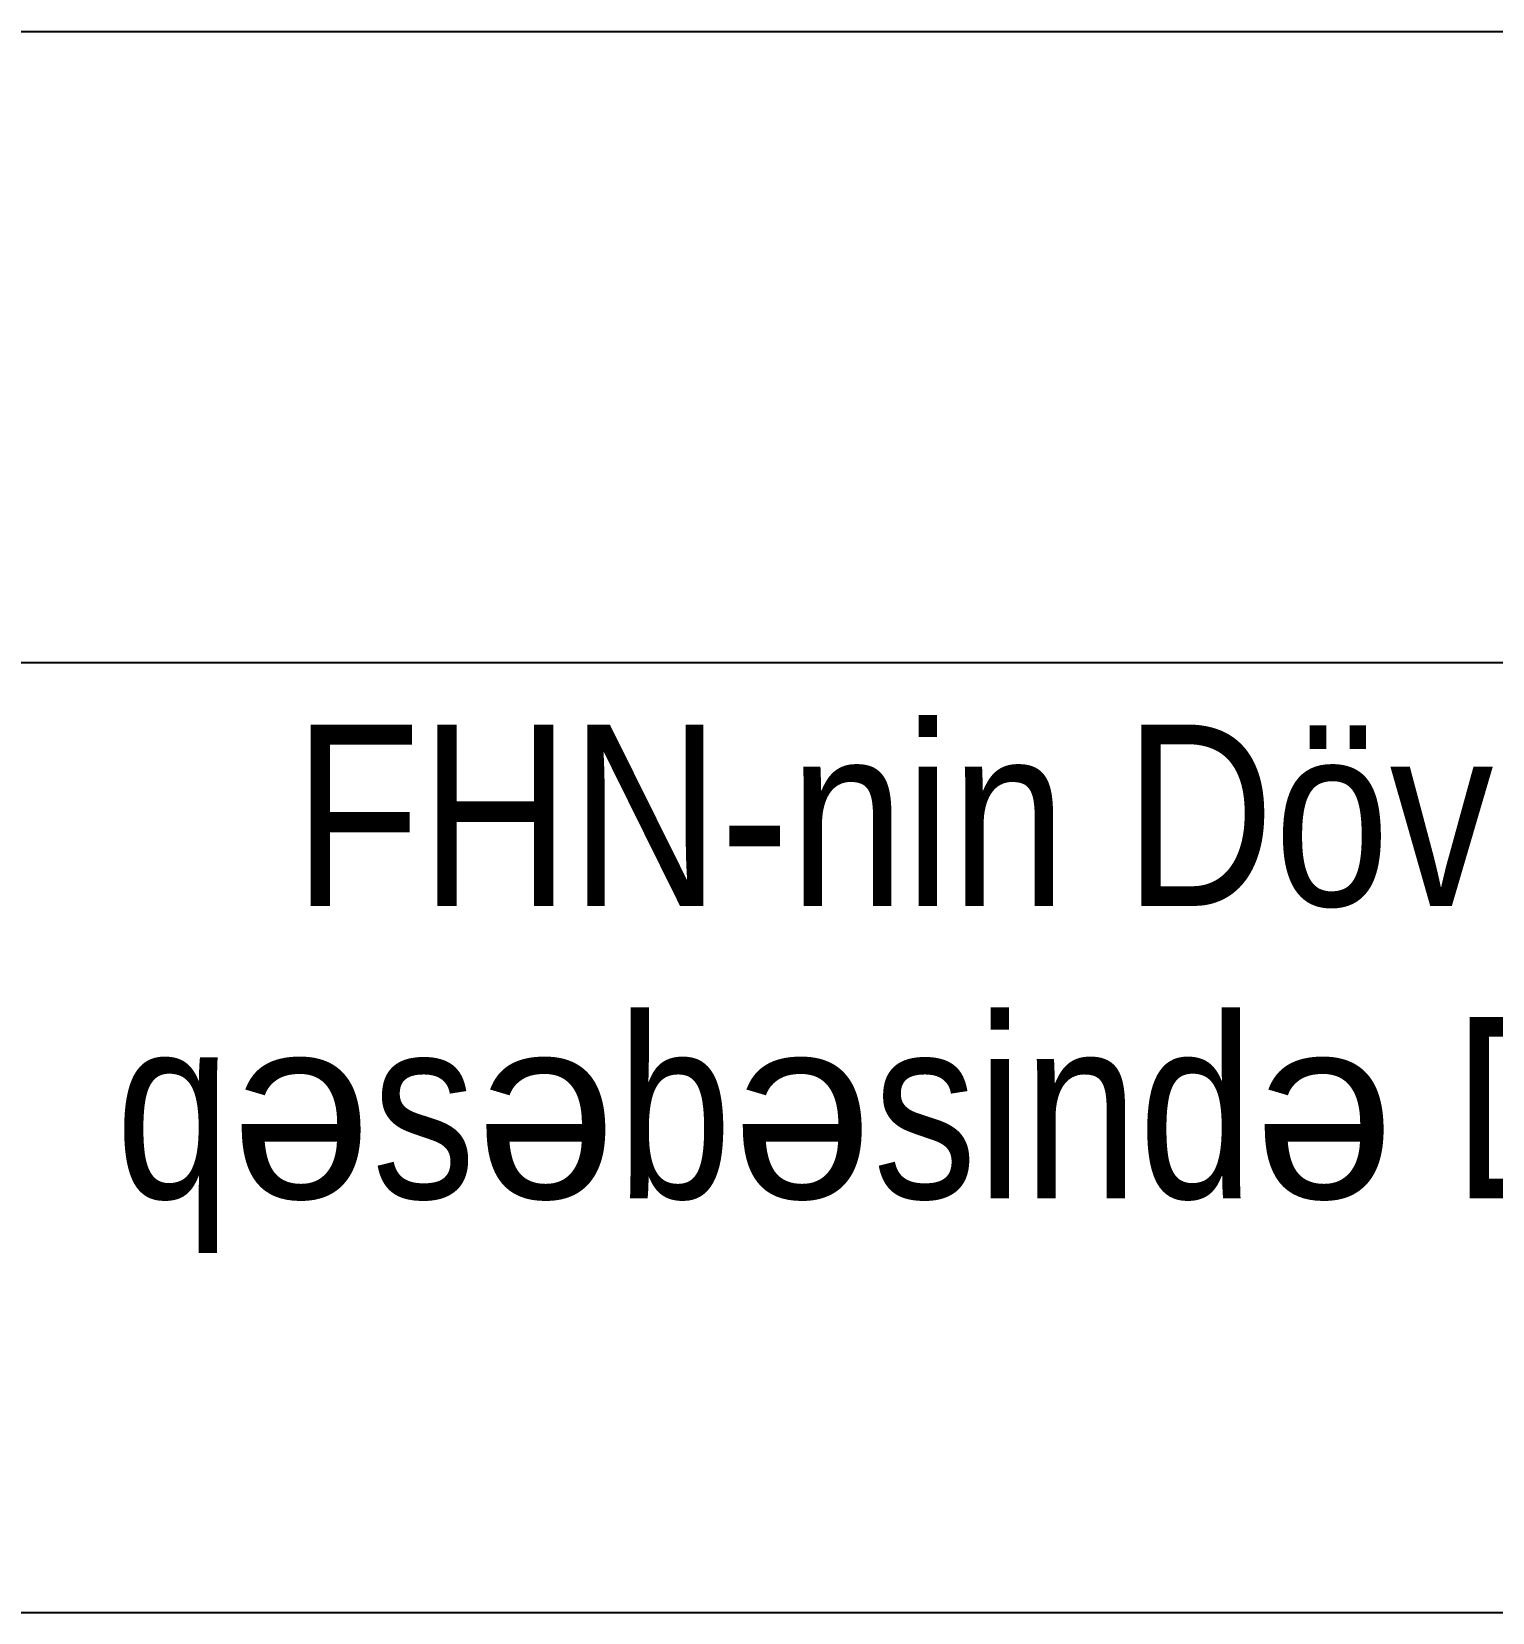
# Model space of a CAD drawing. Header units: millimetres. Extents: x 873544 to 1143527, y -837564 to -766512.
# Drawn here: x 946785 to 949202, y -792974 to -790359 of the extents above; entities that cross this region are included whole.
import ezdxf

# ---------------------------------------------------------------- set-up
doc = ezdxf.new("R2010")
doc.units = ezdxf.units.MM
doc.layers.add('0_Ном._пера__7', color=7, linetype='Continuous', lineweight=60)
doc.layers.add('Xarici razm.-1', color=7, linetype='Continuous', lineweight=9)
doc.styles.add('style6', font='ARIALN.TTF', dxfattribs={"height": 300})

# ---------------------------------------------------------------- blocks, each defined once
blk = doc.blocks.new('dsdvvvf')
at = {"color": 0, "lineweight": 25, "ltscale": 15}
for p, q in [((967185.7, -663055.1), (986569.1, -663055.1)), ((973996.1, -664098.9), (986569.1, -664098.9)), ((973996.1, -665670.5), (986569.1, -665670.5))]:
    blk.add_line(p, q, dxfattribs=at)
at = {"layer": '0_Ном._пера__7', "linetype": 'Continuous', "insert": (980256.4, -664880.8), "char_height": 300, "width": 13776.743, "attachment_point": 5, "line_spacing_factor": 0.967685, "style": 'style6'}
blk.add_mtext('{\\fArial Narrow|b0|i0|c238|p34;FHN-nin Dövl\\fArial|b0|i0|c238|p38;ə\\fArial Narrow|b0|i0|c238|p34;t Yanğından Mühafiz\\fArial|b0|i0|c238|p38;ə\\fArial Narrow|b0|i0|c238|p34; Xidm\\fArial|b0|i0|c238|p38;ə\\fArial Narrow|b0|i0|c238|p34;tinin} {\\fArial Narrow|b0|i0|c238|p34;Xocav\\fArial|b0|i0|c238|p38;ə\\fArial Narrow|b0|i0|c238|p34;nd rayonun Hadrut\\P q\\fArial|b0|i0|c238|p38;ə\\fArial Narrow|b0|i0|c238|p34;s\\fArial|b0|i0|c238|p38;ə\\fArial Narrow|b0|i0|c238|p34;b\\fArial|b0|i0|c238|p38;ə\\fArial Narrow|b0|i0|c238|p34;sind\\fArial|b0|i0|c238|p38;ə\\fArial Narrow|b0|i0|c238|p34; Dövl\\fArial|b0|i0|c238|p38;ə\\fArial Narrow|b0|i0|c238|p34;t Yanğından Mühafiz\\fArial|b0|i0|c238|p38;ə\\fArial Narrow|b0|i0|c238|p34; Hiss\\fArial|b0|i0|c238|p38;ə\\fArial Narrow|b0|i0|c238|p34;sinin 4 çıxışlı Yanğınsöndürm\\fArial|b0|i0|c238|p38;ə\\P\\fArial Narrow|b0|i0|c238|p34; depo binasının tikintisi}.', dxfattribs=at)

msp = doc.modelspace()

# ---------------------------------------------------------------- block references
at = {"layer": 'Xarici razm.-1', "color": 131}
msp.add_blockref('dsdvvvf', (-27261.7, -127303.4), dxfattribs=at)

doc.saveas('drawing.dxf')
